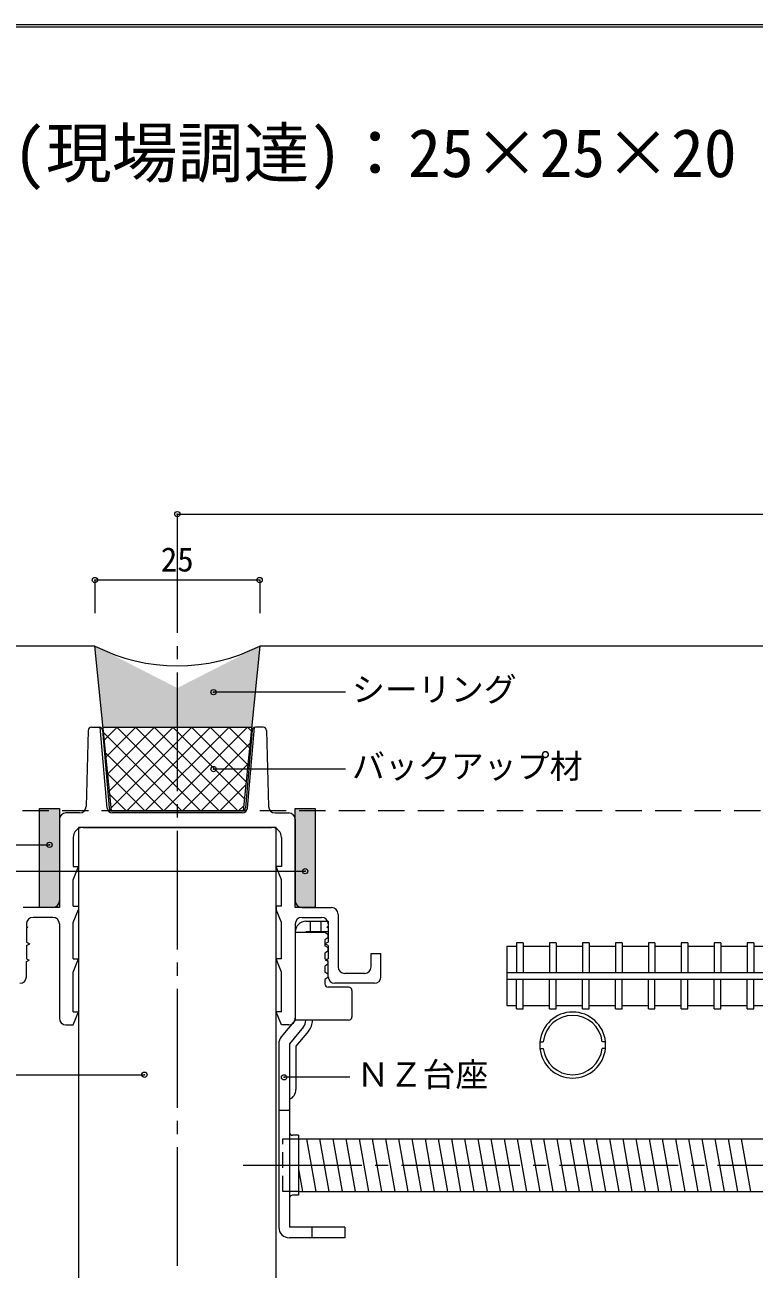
# Model space of a CAD drawing. Units: millimetres at full size, sheet at 1:2; details may follow other scales. Extents: x -891 to 891, y -194 to 194.
# Drawn here: x 517.4 to 628, y 5.5 to 194.2 of the extents above; entities that cross this region are included whole.
import ezdxf
from ezdxf.enums import TextEntityAlignment as Align

# ---------------------------------------------------------------- set-up
doc = ezdxf.new("R2010")
doc.units = ezdxf.units.MM
doc.header["$LTSCALE"] = 2
doc.header["$PDMODE"] = 32
doc.header["$PDSIZE"] = 0.8
for name, pattern in [('CHAIN2', [12, 9, -1, 1, -1]), ('DASHED1', [1.8, 1.2, -0.6]), ('DASHED2', [3, 2, -1])]:
    doc.linetypes.add(name, pattern=pattern)
doc.layers.add('0-0_', color=7, linetype='Continuous', lineweight=9)
doc.layers.add('1-0_', color=5, linetype='Continuous', lineweight=9)
doc.styles.add('ＭＳ ゴシック', font='')
doc.styles.get('ＭＳ ゴシック').set_extended_font_data('MS Gothic')

msp = doc.modelspace()

# ---------------------------------------------------------------- linework, layer by layer
at = {"layer": '0-0_'}
msp.add_line((330.56, 193.9), (890.56, 193.9), dxfattribs=at)
msp.add_lwpolyline([(890.84, 194.18), (330.28, 194.18), (330.28, -194.18)], dxfattribs=at)
at = {"layer": '1-0_', "color": 6, "linetype": 'CHAIN2'}
for p, q in [((540.51, 120), (540.51, -122)), ((550.51, 21.269), (771.51, 21.269))]:
    msp.add_line(p, q, dxfattribs=at)
at = {"layer": '1-0_', "color": 7}
for p, q in [((540.51, 120), (740.51, 120)), ((528.01, 110), (528.01, 105)), ((553.01, 110), (528.01, 110)), ((553.01, 110), (553.01, 105)), ((528.01, 100), (382.11, 100)), ((553.01, 100), (550.51, 75)), ((839.01, 100), (553.01, 100)), ((566.01, 93), (546.01, 93)), ((526.996, 87.214), (526.663, 75.671)), ((527.496, 87.7), (528.651, 87.7)), ((527.496, 87.7), (528.459, 87.7)), ((529.872, 75.421), (528.812, 87.673)), ((529.15, 87.243), (530.17, 75.457)), ((529.24, 87.7), (551.78, 87.7)), ((529.32, 86.897), (541.217, 75)), ((529.435, 85.752), (531.383, 87.7)), ((529.692, 83.181), (534.211, 87.7)), ((529.949, 80.609), (537.04, 87.7)), ((530.206, 78.038), (539.868, 87.7)), ((530.463, 75.467), (542.697, 87.7)), ((531.345, 87.7), (544.045, 75)), ((532.825, 75), (545.525, 87.7)), ((534.174, 87.7), (546.874, 75)), ((535.653, 75), (548.353, 87.7)), ((537.002, 87.7), (549.702, 75)), ((538.482, 75), (551.182, 87.7)), ((539.831, 87.7), (550.694, 76.837)), ((542.659, 87.7), (550.951, 79.408)), ((545.487, 87.7), (551.208, 81.979)), ((548.316, 87.7), (551.465, 84.551)), ((551.87, 87.243), (550.85, 75.457)), ((551.144, 87.7), (551.722, 87.122)), ((551.148, 75.421), (552.208, 87.673)), ((553.524, 87.7), (552.369, 87.7)), ((553.524, 87.7), (552.561, 87.7)), ((554.024, 87.214), (554.357, 75.671)), ((541.31, 75), (551.532, 85.222)), ((529.635, 83.754), (538.388, 75)), ((544.139, 75), (551.218, 82.079)), ((566.01, 81.35), (546.01, 81.35)), ((529.949, 80.611), (535.56, 75)), ((530.263, 77.468), (532.732, 75)), ((546.967, 75), (550.904, 78.937)), ((549.795, 75), (550.589, 75.794)), ((522.61, 73.73), (522.61, 61.357)), ((525.663, 74.7), (523.609, 74.7)), ((530.669, 75), (550.351, 75)), ((550.351, 74.7), (530.669, 74.7)), ((555.357, 74.7), (555.572, 74.7)), ((555.572, 74.7), (557.411, 74.7)), ((558.41, 73.73), (558.41, 61.357)), ((526.209, 72.5), (554.811, 72.5)), ((501.11, 69.857), (521.11, 69.857)), ((524.71, 70.96), (524.71, 66.557)), ((556.31, 70.96), (556.31, 66.557)), ((524.71, 66.557), (525.51, 66.557)), ((524.71, 64.557), (525.51, 66.557)), ((556.31, 66.557), (555.51, 66.557)), ((556.31, 64.557), (555.51, 66.557)), ((511.11, 65.857), (559.91, 65.857)), ((524.71, 60.557), (524.71, 64.557)), ((556.31, 60.557), (556.31, 64.557)), ((521.61, 60.357), (517.11, 60.357)), ((521.61, 58.857), (518.61, 58.857)), ((524.71, 58.057), (525.51, 60.057)), ((556.31, 58.057), (555.51, 60.057)), ((559.41, 60.357), (563.91, 60.357)), ((559.41, 58.857), (562.41, 58.857)), ((564.91, 59.357), (564.91, 51.357)), ((517.61, 57.857), (517.61, 57.457)), ((517.61, 57.457), (517.81, 57.357)), ((517.61, 57.257), (517.81, 57.357)), ((517.61, 57.257), (517.61, 55.107)), ((522.61, 57.857), (522.61, 43.557)), ((524.71, 52.557), (524.71, 58.057)), ((556.31, 52.557), (556.31, 58.057)), ((558.41, 57.857), (558.41, 43.557)), ((563.41, 57.457), (563.21, 57.357)), ((563.41, 57.257), (563.21, 57.357)), ((563.41, 57.857), (563.41, 57.457)), ((563.41, 57.257), (563.41, 55.107)), ((517.61, 55.107), (518.11, 54.857)), ((517.61, 54.607), (518.11, 54.857)), ((563.41, 55.107), (562.91, 54.857)), ((563.41, 54.607), (562.91, 54.857)), ((517.61, 54.607), (517.61, 52.557)), ((563.41, 54.607), (563.41, 52.557)), ((569.91, 53.357), (571.41, 53.357)), ((569.91, 51.357), (569.91, 53.357)), ((571.41, 49.857), (571.41, 53.357)), ((517.61, 52.557), (518.01, 52.357)), ((517.61, 52.157), (518.01, 52.357)), ((517.61, 49.857), (517.61, 52.157)), ((524.71, 52.557), (525.51, 52.557)), ((524.71, 50.557), (525.51, 52.557)), ((556.31, 52.557), (555.51, 52.557)), ((556.31, 50.557), (555.51, 52.557)), ((563.41, 52.557), (563.01, 52.357)), ((563.41, 52.157), (563.01, 52.357)), ((563.41, 49.857), (563.41, 52.157)), ((524.71, 44.557), (524.71, 50.557)), ((556.31, 44.557), (556.31, 50.557)), ((568.91, 50.357), (565.91, 50.357)), ((570.41, 48.857), (564.41, 48.857)), ((524.71, 44.557), (525.51, 44.557)), ((524.71, 42.557), (525.51, 44.557)), ((556.31, 44.557), (555.51, 44.557)), ((556.31, 42.557), (555.51, 44.557)), ((523.61, 42.557), (524.71, 42.557)), ((557.41, 42.557), (556.31, 42.557)), ((515.51, 35), (535.51, 35)), ((566.71, 34.606), (556.71, 34.606))]:
    msp.add_line(p, q, dxfattribs=at)
at = {"layer": '1-0_', "color": 7, "linetype": 'DASHED2'}
msp.add_line((839.01, 75), (382.11, 75), dxfattribs=at)
at = {"layer": '1-0_', "color": 4}
for p, q in [((525.51, 72.5), (525.51, -64.5)), ((555.51, 72.5), (525.51, 72.5)), ((555.51, -64.5), (555.51, 72.5)), ((590.51, 54.5), (591.998, 54.5)), ((590.51, 54.5), (590.51, 45.5)), ((592.998, 54.5), (596.998, 54.5)), ((597.998, 54.5), (601.998, 54.5)), ((602.998, 54.5), (606.998, 54.5)), ((607.997, 54.5), (611.998, 54.5)), ((612.998, 54.5), (616.998, 54.5)), ((617.998, 54.5), (621.998, 54.5)), ((622.997, 54.5), (626.998, 54.5)), ((627.998, 54.5), (631.998, 54.5)), ((590.51, 45.5), (591.998, 45.5)), ((592.998, 45.5), (596.998, 45.5)), ((597.998, 45.5), (601.998, 45.5)), ((602.998, 45.5), (606.998, 45.5)), ((607.997, 45.5), (611.998, 45.5)), ((612.998, 45.5), (616.998, 45.5)), ((617.998, 45.5), (621.998, 45.5)), ((622.997, 45.5), (626.998, 45.5)), ((627.998, 45.5), (631.998, 45.5)), ((558.91, 25.269), (734.997, 25.269)), ((558.91, 17.269), (734.997, 17.269))]:
    msp.add_line(p, q, dxfattribs=at)
at = {"layer": '1-0_', "color": 2}
for p, q in [((558.41, 56.669), (558.41, 43.269)), ((560.01, 56.669), (560.01, 56.569)), ((560.71, 56.669), (560.71, 58.269)), ((562.282, 58.269), (562.282, 56.669)), ((563.398, 57.857), (563.398, 57.457)), ((562.91, 56.569), (558.41, 56.569)), ((563.336, 56.271), (562.91, 56.569)), ((563.336, 55.747), (562.91, 55.449)), ((562.91, 55.449), (562.91, 54.566)), ((563.336, 54.268), (562.91, 54.566)), ((563.336, 53.744), (562.91, 53.446)), ((562.91, 53.446), (562.91, 52.566)), ((563.336, 52.268), (562.91, 52.566)), ((563.336, 51.744), (562.91, 51.446)), ((562.91, 51.446), (562.91, 50.566)), ((563.336, 50.268), (562.91, 50.566)), ((563.336, 49.744), (562.91, 49.446)), ((562.91, 49.446), (562.91, 48.769)), ((566.51, 48.269), (563.41, 48.269)), ((567.01, 47.769), (567.01, 43.769)), ((558.41, 43.269), (556.284, 40.736)), ((559.636, 42.241), (557.51, 39.707)), ((566.51, 43.269), (558.41, 43.269)), ((560.402, 41.598), (558.51, 39.344)), ((555.91, 39.707), (555.91, 11.869)), ((557.51, 39.707), (557.51, 11.869)), ((558.51, 39.344), (558.51, 32.752)), ((555.91, 29.606), (557.51, 29.606)), ((558.91, 25.819), (558.01, 25.819)), ((558.91, 25.819), (558.91, 16.719)), ((558.91, 16.719), (558.01, 16.719)), ((565.91, 11.869), (557.51, 11.869)), ((560.91, 11.869), (560.91, 10.269)), ((565.91, 11.869), (565.91, 10.269)), ((565.91, 10.269), (557.51, 10.269))]:
    msp.add_line(p, q, dxfattribs=at)
at = {"layer": '1-0_'}
for p, q in [((591.998, 55), (591.998, 50.5)), ((592.998, 55), (591.998, 55)), ((592.998, 55), (592.998, 50.5)), ((596.998, 55), (596.998, 50.5)), ((597.998, 55), (596.998, 55)), ((597.998, 55), (597.998, 50.5)), ((602.998, 55), (601.998, 55)), ((601.998, 55), (601.998, 50.5)), ((602.998, 55), (602.998, 50.5)), ((606.998, 55), (606.998, 50.5)), ((607.997, 55), (606.998, 55)), ((607.997, 55), (607.997, 50.5)), ((612.998, 55), (611.998, 55)), ((611.998, 55), (611.998, 50.5)), ((612.998, 55), (612.998, 50.5)), ((617.998, 55), (616.998, 55)), ((616.998, 55), (616.998, 50.5)), ((617.998, 55), (617.998, 50.5)), ((621.998, 55), (621.998, 50.5)), ((622.997, 55), (621.998, 55)), ((622.997, 55), (622.997, 50.5)), ((626.998, 55), (626.998, 50.5)), ((627.998, 55), (626.998, 55)), ((627.998, 55), (627.998, 50.5)), ((590.51, 50.5), (737.01, 50.5)), ((590.51, 49.5), (737.01, 49.5)), ((591.998, 45), (591.998, 49.5)), ((592.998, 45), (592.998, 49.5)), ((596.998, 45), (596.998, 49.5)), ((597.998, 45), (597.998, 49.5)), ((601.998, 45), (601.998, 49.5)), ((602.998, 45), (602.998, 49.5)), ((606.998, 45), (606.998, 49.5)), ((607.997, 45), (607.997, 49.5)), ((611.998, 45), (611.998, 49.5)), ((612.998, 45), (612.998, 49.5)), ((616.998, 45), (616.998, 49.5)), ((617.998, 45), (617.998, 49.5)), ((621.998, 45), (621.998, 49.5)), ((622.997, 45), (622.997, 49.5)), ((626.998, 45), (626.998, 49.5)), ((627.998, 45), (627.998, 49.5)), ((591.998, 45), (592.998, 45)), ((596.998, 45), (597.998, 45)), ((601.998, 45), (602.998, 45)), ((606.998, 45), (607.997, 45)), ((611.998, 45), (612.998, 45)), ((616.998, 45), (617.998, 45)), ((621.998, 45), (622.997, 45)), ((626.998, 45), (627.998, 45)), ((560.099, 25.269), (561.51, 17.269)), ((562.099, 25.269), (563.51, 17.269)), ((564.099, 25.269), (565.51, 17.269)), ((566.099, 25.269), (567.51, 17.269)), ((568.099, 25.269), (569.51, 17.269)), ((570.099, 25.269), (571.51, 17.269)), ((572.099, 25.269), (573.51, 17.269)), ((574.099, 25.269), (575.51, 17.269)), ((576.099, 25.269), (577.51, 17.269)), ((578.099, 25.269), (579.51, 17.269)), ((580.099, 25.269), (581.51, 17.269)), ((582.099, 25.269), (583.51, 17.269)), ((584.099, 25.269), (585.51, 17.269)), ((586.099, 25.269), (587.51, 17.269)), ((588.099, 25.269), (589.51, 17.269)), ((590.099, 25.269), (591.51, 17.269)), ((592.099, 25.269), (593.51, 17.269)), ((594.099, 25.269), (595.51, 17.269)), ((596.099, 25.269), (597.51, 17.269)), ((598.099, 25.269), (599.51, 17.269)), ((600.099, 25.269), (601.51, 17.269)), ((602.099, 25.269), (603.51, 17.269)), ((604.099, 25.269), (605.51, 17.269)), ((606.099, 25.269), (607.51, 17.269)), ((608.099, 25.269), (609.51, 17.269)), ((610.099, 25.269), (611.51, 17.269)), ((612.099, 25.269), (613.51, 17.269)), ((614.099, 25.269), (615.51, 17.269)), ((616.099, 25.269), (617.51, 17.269)), ((618.099, 25.269), (619.51, 17.269)), ((620.099, 25.269), (621.51, 17.269)), ((622.099, 25.269), (623.51, 17.269)), ((624.099, 25.269), (625.51, 17.269)), ((626.099, 25.269), (627.51, 17.269)), ((558.91, 20.672), (559.51, 17.269))]:
    msp.add_line(p, q, dxfattribs=at)
at = {"layer": '1-0_', "color": 3}
for p, q in [((595.533, 40), (596.038, 40)), ((605.487, 40), (604.982, 40)), ((595.533, 39), (596.038, 39)), ((605.487, 39), (604.982, 39))]:
    msp.add_line(p, q, dxfattribs=at)
at = {"layer": '1-0_', "color": 4, "linetype": 'DASHED1'}
for p, q in [((556.51, 25.269), (558.91, 25.269)), ((556.51, 17.269), (556.51, 25.269)), ((558.91, 17.269), (556.51, 17.269))]:
    msp.add_line(p, q, dxfattribs=at)
at = {"layer": '1-0_', "color": 7}
for points in [[(550.51, 75), (530.51, 75), (528.01, 100)], [(524.71, 60.557), (525.51, 60.557), (525.51, 60.057)], [(556.31, 60.557), (555.51, 60.557), (555.51, 60.057)]]:
    msp.add_lwpolyline(points, dxfattribs=at)
at = {"layer": '1-0_', "color": 2}
for points in [[(522.61, 60.357), (519.61, 60.357), (519.61, 75.357), (522.61, 75.357)], [(561.41, 60.357), (558.41, 60.357), (558.41, 75.357), (561.41, 75.357)]]:
    msp.add_lwpolyline(points, close=True, dxfattribs=at)
msp.add_lwpolyline([(560.01, 58.269), (563.398, 58.269), (563.398, 56.669), (560.01, 56.669)], dxfattribs=at)
at = {"layer": '1-0_', "color": 7}
for centre, radius, start, end in [((540.51, 124.542), 27.542, 243.00853, 296.99147), ((527.496, 87.2), 0.5, 90, 178.34708), ((528.651, 87.2), 0.5, 4.95027, 90), ((552.369, 87.2), 0.5, 90, 175.04973), ((553.524, 87.2), 0.5, 1.65292, 90), ((525.663, 75.7), 1, 270, 358.34708), ((555.357, 75.7), 1, 181.65292, 270), ((523.609, 73.7), 1, 90, 178.13066), ((530.669, 75.5), 0.8, 184.95027, 270), ((530.669, 75.5), 0.5, 184.95027, 270), ((550.351, 75.5), 0.5, 270, 355.04973), ((550.351, 75.5), 0.8, 270, 355.04973), ((557.411, 73.7), 1, 1.86934, 90), ((526.209, 71), 1.5, 90, 181.52449), ((554.811, 71), 1.5, 358.47551, 90), ((521.61, 61.357), 1, 270, 0), ((559.41, 61.357), 1, 180, 270), ((518.61, 57.857), 1, 90, 180), ((521.61, 57.857), 1, 0, 90), ((559.41, 57.857), 1, 90, 180), ((562.41, 57.857), 1, 0, 90), ((563.91, 59.357), 1, 0, 90), ((565.91, 51.357), 1, 180, 270), ((568.91, 51.357), 1, 270, 360), ((516.61, 49.857), 1, 270, 360), ((564.41, 49.857), 1, 180, 270), ((570.41, 49.857), 1, 270, 360), ((523.61, 43.557), 1, 180, 270), ((557.41, 43.557), 1, 270, 360)]:
    msp.add_arc(centre, radius, start, end, dxfattribs=at)
at = {"layer": '1-0_', "color": 2}
for centre, radius, start, end in [((560.01, 56.669), 1.6, 90, 180), ((562.91, 56.009), 0.5, 328.40466, 31.59534), ((562.91, 54.006), 0.5, 328.40466, 31.59534), ((562.91, 52.006), 0.5, 328.40466, 31.59534), ((562.91, 50.006), 0.5, 328.40466, 31.59534), ((563.41, 48.769), 0.5, 180, 270), ((566.51, 47.769), 0.5, 0, 90), ((566.51, 43.769), 0.5, 270, 0), ((558.41, 43.269), 1.6, 320, 0), ((558.41, 43.269), 2.6, 320, 0), ((557.51, 39.707), 1.6, 140, 180), ((556.91, 32.752), 1.6, 292.02431, 0), ((558.01, 26.319), 0.5, 180, 270), ((558.01, 16.219), 0.5, 90, 180), ((557.51, 11.869), 1.6, 180, 270)]:
    msp.add_arc(centre, radius, start, end, dxfattribs=at)
at = {"layer": '1-0_', "color": 4}
for start, end in [(5.7392, 174.26079), (185.7392, 354.26079)]:
    msp.add_arc((600.51, 39.5), 5, start, end, dxfattribs=at)
at = {"layer": '1-0_', "color": 3}
for centre, radius, start, end in [((600.51, 39.5), 4.5, 6.37939, 173.62061), ((601.01, 39.5), 5.5, 174.78407, 185.21593), ((600.01, 39.5), 5.5, 354.78407, 5.21593), ((600.51, 39.5), 4.5, 186.37939, 353.62062)]:
    msp.add_arc(centre, radius, start, end, dxfattribs=at)
at = {"layer": '1-0_', "color": 7}
for p in [(540.51, 120), (528.01, 110), (553.01, 110)]:
    msp.add_point(p, dxfattribs=at)
at = {"layer": '1-0_', "color": 2}
for p in [(546.01, 93), (546.01, 81.35), (521.11, 69.857), (559.91, 65.857), (535.51, 35), (556.71, 34.606)]:
    msp.add_point(p, dxfattribs=at)
at = {"layer": '1-0_', "color": 9}
for points in [[(528.01, 100), (529.24, 87.7), (551.78, 87.7)], [(551.78, 87.7), (540.51, 93.633), (528.01, 100)], [(551.78, 87.7), (553.01, 100), (540.51, 93.633)]]:
    msp.add_solid(points, dxfattribs=at)
at = {"layer": '1-0_', "color": 8}
for points in [[(522.61, 75.357), (519.61, 75.357), (522.61, 60.357), (519.61, 60.357)], [(561.41, 75.357), (558.41, 75.357), (561.41, 60.357), (558.41, 60.357)]]:
    msp.add_solid(points, dxfattribs=at)

# ---------------------------------------------------------------- texts
at = {"layer": '0-0_', "style": 'ＭＳ ゴシック'}
msp.add_text('推奨木製目地棒(現場調達)：25×25×20', height=7.331, dxfattribs=at).set_placement((445.56, 168.9), align=Align.BOTTOM_LEFT)
at = {"layer": '1-0_', "color": 7, "style": 'ＭＳ ゴシック'}
for s, p in [('25', (538.01, 110.2)), ('シーリング', (567.01, 90.5)), ('バックアップ材', (567.01, 78.85)), ('ＮＺ台座', (567.71, 32.106))]:
    msp.add_text(s, height=3.666, dxfattribs=at).set_placement(p, align=Align.BOTTOM_LEFT)

doc.saveas('drawing.dxf')
